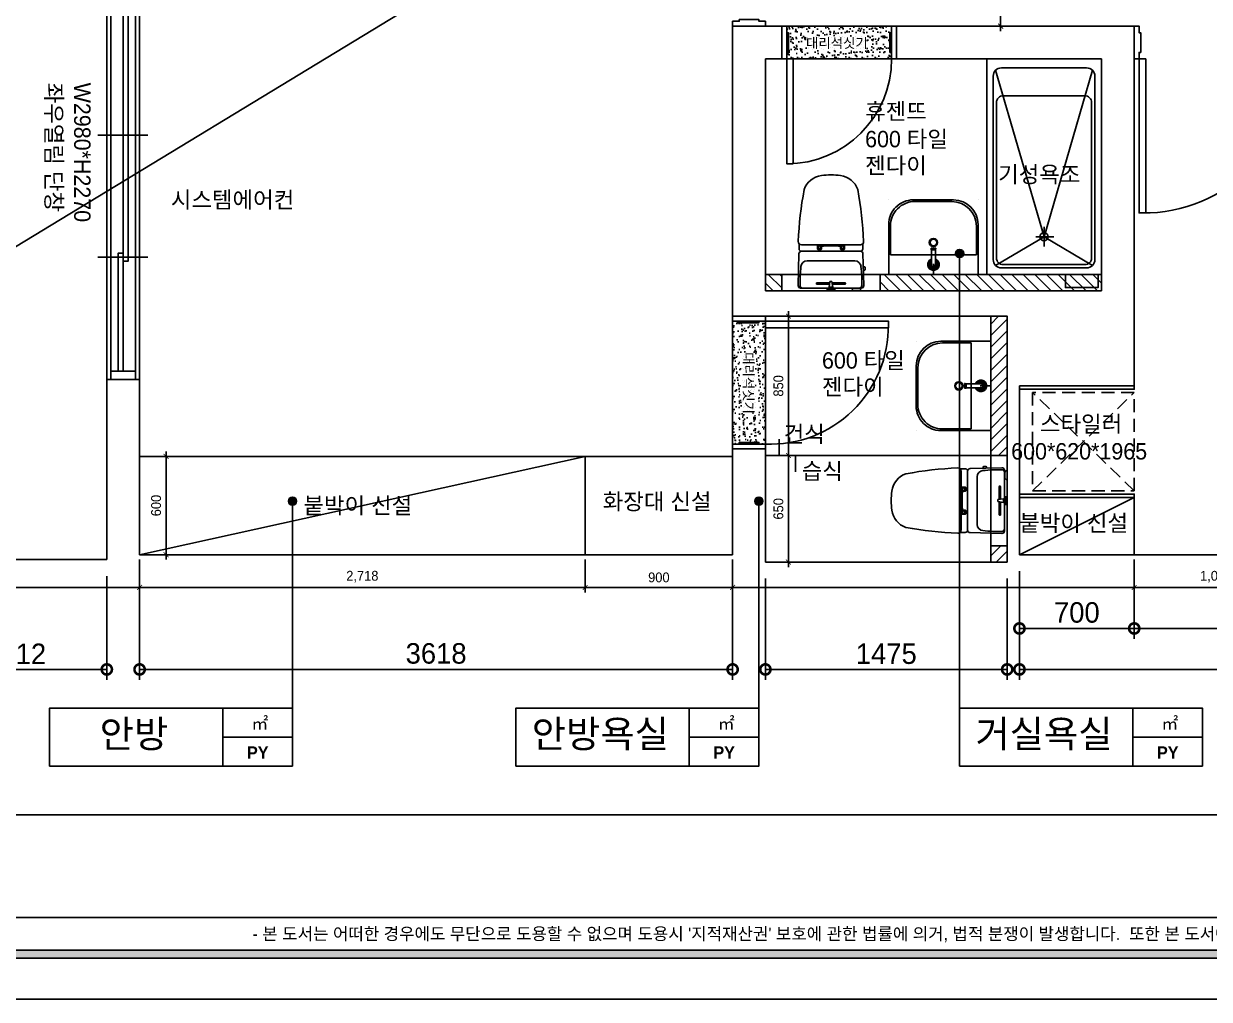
# Model space of a CAD drawing. Header units: millimetres. Extents: x 302328 to 345828, y 111587 to 154829.
# Drawn here: x 307494 to 314727, y 139479 to 145431 of the extents above; entities that cross this region are included whole.
import ezdxf
from ezdxf.enums import TextEntityAlignment as Align

# ---------------------------------------------------------------- set-up
doc = ezdxf.new("R2010")
doc.units = ezdxf.units.MM
doc.header["$LTSCALE"] = 100
doc.header["$PDMODE"] = 3
for name, pattern in [('DH-HID2', [1.2, 0.8, -0.4]), ('DOT', [6.35, 0, -6.35]), ('HIDDEN', [9.525, 6.35, -3.175])]:
    doc.linetypes.add(name, pattern=pattern)
doc.layers.get('DEFPOINTS').update_dxf_attribs({"color": 248})
for name, color, linetype in [('0-ELC TEXT', 7, 'Continuous'), ('03-TEXT', 3, 'Continuous'), ('03-WAL NEW', 3, 'Continuous'), ('06-FUR', 6, 'Continuous'), ('07-DIM', 5, 'Continuous'), ('07-DIM WAL', 5, 'Continuous'), ('C-WALL1', 2, 'Continuous'), ('C-WIN', 4, 'Continuous'), ('CO-BATH', 6, 'Continuous'), ('CO-DO-FR', 7, 'Continuous'), ('CO-DOOR', 8, 'Continuous'), ('F-SYM', 7, 'Continuous'), ('fin', 5, 'Continuous'), ('FORM(YOURNAME)-11', 1, 'Continuous'), ('FU-FURM', 251, 'DH-HID2'), ('HL', 6, 'HIDDEN')]:
    doc.layers.add(name, color=color, linetype=linetype)
doc.styles.add('HY 울릉도 L', font='')
doc.styles.add('HY울릉도L', font='Expo M.ttf')
doc.styles.add('YOURNAME', font='HY울릉도M.TTF')
doc.styles.add('넥슨고딕', font='NEXONLv1GothicBold.ttf')
doc.styles.add('코레일둥고', font='Korail_Round_Gothic_Medium.ttf')
doc.styles.get('HY 울릉도 L').set_extended_font_data('HY울릉도L')
doc.dimstyles.new('30', dxfattribs={"dimscale": 30, "dimtxt": 2, "dimasz": 1, "dimexe": 1, "dimexo": 1, "dimgap": 1, "dimtad": 1, "dimdec": 0, "dimrnd": 0.05, "dimdsep": 46, "dimlunit": 6, "dimtxsty": 'HY 울릉도 L', "dimblk": 'ARCHTICK', "dimcen": 2.5, "dimdle": 1, "dimclrd": 133, "dimclre": 133, "dimclrt": 30, "dimadec": 0, "dimazin": 0, "dimtfac": 1, "dimtdec": 0, "dimtix": 1, "dimtmove": 2, "dimatfit": 3, "dimldrblk": 'ARCHTICK', "dimfxl": 0, "dimlwd": -1, "dimlwe": -1, "dimarcsym": 0})
doc.dimstyles.new('50', dxfattribs={"dimscale": 50, "dimtxt": 2.5, "dimasz": 2.5, "dimexe": 1.25, "dimexo": 2, "dimtad": 1, "dimdec": 0, "dimtxsty": 'HY울릉도L', "dimblk": 'DOTSMALL', "dimcen": 2.5, "dimclrd": 1, "dimclre": 1, "dimclrt": 2, "dimadec": 0, "dimazin": 0, "dimtfac": 1, "dimtdec": 0, "dimtix": 1, "dimtmove": 0, "dimatfit": 3, "dimldrblk": 'DOTSMALL', "dimfxl": 0, "dimarcsym": 0})

# ---------------------------------------------------------------- blocks, each defined once
blk = doc.blocks.new('FORM-PLAN')
at = {"layer": 'FORM(YOURNAME)-11'}
h = blk.add_hatch(color=256, dxfattribs=at)
h.dxf.hatch_style = 1
h.paths.add_polyline_path([(-71444, 55115), (10556, 55115), (10556, 54915), (-71444, 54915)])
h.paths.add_polyline_path([(-71444, -2085), (10556, -2085), (10556, -2285), (-71444, -2285)])
at = {"layer": 'DEFPOINTS', "color": 158}
blk.add_line((1346, -1285), (-71444, -1285), dxfattribs=at)
for points in [[(-71444, -2285), (10556, -2285), (10556, 55115), (-71444, 55115)], [(-69444, 53115), (-64, 53115), (-64, 1215), (-69444, 1215)]]:
    blk.add_lwpolyline(points, close=True, dxfattribs=at)
at = {"layer": 'FORM(YOURNAME)-11', "color": 250}
blk.add_lwpolyline([(-72444, -3285), (11556, -3285), (11556, 56115), (-72444, 56115)], close=True, dxfattribs=at)
at = {"layer": 'FORM(YOURNAME)-11'}
blk.add_lwpolyline([(-71444, -2085), (10556, -2085), (10556, -2285), (-71444, -2285)], close=True, dxfattribs=at)
at = {"layer": 'FORM(YOURNAME)-11', "color": 1, "style": 'YOURNAME'}
blk.add_text("- 본 도서는 어떠한 경우에도 무단으로 도용할 수 없으며 도용시 '지적재산권' 보호에 관한 법률에 의거, 법적 분쟁이 발생합니다.  또한 본 도서에 관한 모든 저작권은 당사에 있습니다. -", height=300, dxfattribs=at).set_placement((-32990, -1685), align=Align.MIDDLE_CENTER)
at = {"layer": 'FORM(YOURNAME)-11', "color": 3, "style": 'YOURNAME'}
for tag, height, p in [('1', 450, (9905, 18188)), ('2', 450, (9905, 17544)), ('3', 450, (9905, 16257)), ('4', 450, (9905, 14326)), ('5', 515, (9905, 12009)), ('6', 515, (9905, 9757)), ('7', 515, (9905, 7504)), ('8', 515, (9905, 5252)), ('9', 515, (9905, 2999)), ('10', 515, (5655, 811)), ('11', 515, (9905, 747)), ('12', 515, (5655, -1441)), ('13', 515, (9905, -1441))]:
    blk.add_attdef(tag, text='', height=height, dxfattribs=at).set_placement(p, align=Align.MIDDLE_RIGHT)
blk = doc.blocks.new('*U953')
at = {"layer": 'F-SYM', "xscale": 0.2500000000000001, "yscale": 0.2500000000000001, "zscale": 0.2500000000000001}
blk.add_blockref('FORM-PLAN', (320938.8, 140299.7), dxfattribs=at)
blk = doc.blocks.new('D-003')
at = {"layer": 'CO-DO-FR'}
for points in [[(0, 200), (0, 0), (30, 0), (30, 40), (40, 40), (40, 160), (30, 160), (30, 200), (0, 200)], [(700, 200), (700, 0), (670, 0), (670, 40), (660, 40), (660, 160), (670, 160), (670, 200), (700, 200)]]:
    blk.add_lwpolyline(points, close=True, dxfattribs=at)
at = {"layer": 'CO-DOOR'}
blk.add_lwpolyline([(630, 840), (630, 200), (670, 200), (670, 840)], close=True, dxfattribs=at)
blk.add_arc((670, 200), 640, 90, 180, dxfattribs=at)
blk = doc.blocks.new('FLOORPLAN')
at = {"layer": 'C-WALL1'}
for p, q in [((333006.6, 99594.1), (333206.6, 99594.1)), ((333006.6, 97824.1), (333006.6, 99594.1)), ((333306.6, 99594.1), (333206.6, 99594.1)), ((334006.6, 99594.1), (335456.6, 99594.1)), ((334006.6, 99394.1), (334006.6, 99594.1)), ((335456.6, 97399.1), (335456.6, 99594.1)), ((333206.6, 97979.1), (333206.6, 99394.1)), ((333306.6, 99394.1), (333206.6, 99394.1)), ((334006.6, 99394.1), (335256.6, 99394.1)), ((335256.6, 97979.1), (335256.6, 99394.1)), ((333206.6, 97979.1), (335256.6, 97979.1)), ((333006.6, 97824.1), (334681.6, 97824.1)), ((334681.6, 96324.1), (334681.6, 97824.1)), ((329188.6, 96339.1), (329188.6, 97439.1)), ((329188.6, 97439.1), (329388.6, 97439.1)), ((329388.6, 96369.1), (329388.6, 97439.1)), ((334756.6, 96369.1), (334756.6, 97399.1)), ((334756.6, 97399.1), (335456.6, 97399.1)), ((333006.6, 96369.1), (333006.6, 97014.1)), ((333206.6, 96324.1), (333206.6, 97014.1)), ((329388.6, 96369.1), (333006.6, 96369.1)), ((334756.6, 96369.1), (338267.6, 96369.1)), ((328076.6, 96339.1), (329188.6, 96339.1)), ((333206.6, 96324.1), (334681.6, 96324.1)), ((327876.6, 96169.1), (339782.6, 96169.1))]:
    blk.add_line(p, q, dxfattribs=at)
at = {"layer": 'C-WIN'}
for p, q in [((329213.6, 100369.1), (329213.6, 97489.1)), ((329363.6, 100369.1), (329363.6, 97489.1)), ((329438.6, 98929.1), (329133.6, 98929.1)), ((329438.6, 98184.1), (329133.6, 98184.1)), ((329288.6, 97489.1), (329318.6, 97489.1))]:
    blk.add_line(p, q, dxfattribs=at)
for points in [[(329188.6, 97439.1), (329188.6, 100419.1), (329388.6, 100419.1), (329388.6, 97439.1)], [(329288.6, 99699.1), (329288.6, 98159.1), (329318.6, 98159.1), (329318.6, 99699.1)], [(329213.6, 97439.1), (329213.6, 97489.1), (329363.6, 97489.1), (329363.6, 97439.1)]]:
    blk.add_lwpolyline(points, close=True, dxfattribs=at)
blk.add_lwpolyline([(329258.6, 97489.1), (329258.6, 98209.1), (329288.6, 98209.1), (329288.6, 97489.1)], dxfattribs=at)
at = {"layer": 'CO-DO-FR'}
for points in [[(333006.6, 99594.1), (333206.6, 99594.1), (333206.6, 99624.1), (333166.6, 99624.1), (333166.6, 99634.1), (333046.6, 99634.1), (333046.6, 99624.1), (333006.6, 99624.1), (333006.6, 99594.1)], [(335456.6, 99394.1), (335456.6, 99594.1), (335486.6, 99594.1), (335486.6, 99554.1), (335496.6, 99554.1), (335496.6, 99434.1), (335486.6, 99434.1), (335486.6, 99394.1), (335456.6, 99394.1)], [(333206.6, 97824.1), (333006.6, 97824.1), (333006.6, 97794.1), (333046.6, 97794.1), (333046.6, 97784.1), (333166.6, 97784.1), (333166.6, 97794.1), (333206.6, 97794.1), (333206.6, 97824.1)], [(333206.6, 97014.1), (333006.6, 97014.1), (333006.6, 97044.1), (333046.6, 97044.1), (333046.6, 97054.1), (333166.6, 97054.1), (333166.6, 97044.1), (333206.6, 97044.1), (333206.6, 97014.1)]]:
    blk.add_lwpolyline(points, close=True, dxfattribs=at)
at = {"layer": 'CO-DOOR'}
for points in [[(335526.6, 98454.1), (335526.6, 99394.1), (335486.6, 99394.1), (335486.6, 98454.1)], [(333956.6, 97754.1), (333206.6, 97754.1), (333206.6, 97794.1), (333956.6, 97794.1)]]:
    blk.add_lwpolyline(points, close=True, dxfattribs=at)
for centre, radius, start, end in [((335516.6, 99364.5), 910.5, 269.3707, 1.86142), ((333236.1, 97764.1), 720.6, 267.65643, 0.79513)]:
    blk.add_arc(centre, radius, start, end, dxfattribs=at)
at = {"layer": 'CO-DOOR', "rotation": 180}
blk.add_blockref('D-003', (334006.6, 99594.1), dxfattribs=at)
blk = doc.blocks.new('A$C4B2D31F0')
at = {"layer": 'fin', "color": 4}
for p, q in [((185, 690.9), (20.4, 690.9)), ((37.2, 692.3), (24.7, 692.3)), ((37.2, 692.3), (49.7, 692.3)), ((200.9, 690.9), (365.5, 690.9)), ((47.7, 523.7), (192.9, 523.7)), ((338.2, 523.7), (192.9, 523.7)), ((12.6, 465.9), (192.9, 465.9)), ((373.3, 465.9), (192.9, 465.9)), ((192.9, 426.6), (13.7, 426.6)), ((192.9, 426.6), (372.2, 426.6))]:
    blk.add_line(p, q, dxfattribs=at)
for points in [[(20.4, 690.9), (7.9, 690.9, 0.421209), (-7.1, 675.5), (-2.4, 480.5, 0.001659)], [(365.5, 690.9), (378, 690.9, -0.421209), (392.9, 675.5), (388.3, 480.5, -0.001659)], [(12.6, 465.9, 0.371724), (-1.8, 451.2, 0.003515), (-1, 420.3, 0.320541)], [(373.3, 465.9, -0.371724), (387.7, 451.2, -0.003515), (386.9, 420.3, -0.320541)]]:
    blk.add_lwpolyline(points, format="xyb", dxfattribs=at)
for centre, radius, start, end in [((1004.3, 663.1), 1000, 179.31159, 185.94375), ((20.4, 674.9), 16, 90, 179.31159), ((24.7, 707.3), 15, 180, 270), ((49.7, 707.3), 15, 270, 0), ((365.5, 674.9), 16, 0.68841, 90), ((-618.4, 663.1), 1000, 354.05625, 0.68841), ((49.4, 563.7), 40, 185.94375, 267.51291), ((336.5, 563.7), 40, 272.48709, 354.05625), ((12.6, 480.9), 15, 181.36509, 270), ((373.3, 480.9), 15, 270, 358.63491), ((13.7, 406.6), 20, 90, 182.3333), ((2197.7, 495.6), 2205.9, 182.3333, 190.60807), ((-1811.8, 495.6), 2205.9, 349.39193, 357.6667), ((372.2, 406.6), 20, 357.6667, 90), ((148.7, 128.9), 125.5, 198.2964, 263.42408), ((237.2, 128.9), 125.5, 276.57592, 341.7036), ((192.9, 405.9), 405.9, 261.69926, 270), ((192.9, 405.9), 405.9, 270, 278.30074)]:
    blk.add_arc(centre, radius, start, end, dxfattribs=at)
at = {"layer": 'HL', "linetype": 'Continuous'}
for p, q in [((106.4, 666.3), (184.4, 666.3)), ((106.4, 659.3), (185.5, 659.3)), ((168.9, 697.3), (168.9, 707.3)), ((168.9, 697.3), (216.9, 697.3)), ((186, 692.5), (180.6, 697.3)), ((181.6, 685.5), (186, 692.5)), ((187, 651.2), (181.6, 685.5)), ((181.6, 685.5), (204.3, 685.5)), ((186, 692.5), (199.9, 692.5)), ((187, 651.2), (198.9, 651.2)), ((198.9, 651.2), (204.3, 685.5)), ((199.9, 692.5), (205.3, 697.3)), ((204.3, 685.5), (199.9, 692.5)), ((200.4, 659.3), (279.4, 659.3)), ((201.4, 666.3), (279.4, 666.3)), ((216.9, 697.3), (216.9, 707.3)), ((-12, 580.9), (-4.8, 580.9)), ((-16, 576.9), (-16, 564.8)), ((-12, 560.8), (-4.3, 560.8)), ((192.9, 433.7), (146.6, 433.7)), ((192.9, 433.7), (239.3, 433.7))]:
    blk.add_line(p, q, dxfattribs=at)
for points in [[(110.4, 426.6), (110.4, 450.8, -0.414214), (114.4, 454.8), (130.9, 454.8, -0.414214), (134.9, 450.8), (134.9, 435.2), (134.9, 426.6)], [(134.9, 435.2), (144.6, 435.2, -0.414214), (146.6, 433.2), (146.6, 426.6)], [(251, 435.2), (241.3, 435.2, 0.414214), (239.3, 433.2), (239.3, 426.6)], [(275.5, 426.6), (275.5, 450.8, 0.414214), (271.5, 454.8), (255, 454.8, 0.414214), (251, 450.8), (251, 435.2), (251, 426.6)]]:
    blk.add_lwpolyline(points, format="xyb", dxfattribs=at)
for centre in [(122.9, 440.9), (262.9, 440.9)]:
    blk.add_circle(centre, 8, dxfattribs=at)
for centre, radius, start, end in [((106.4, 662.8), 3.5, 90, 270), ((279.4, 662.8), 3.5, 270, 90), ((-12, 576.9), 4, 90, 180), ((-12, 564.8), 4, 180, 270)]:
    blk.add_arc(centre, radius, start, end, dxfattribs=at)
blk = doc.blocks.new('B-003')
blk.add_line((0, 0), (0, -65))
at = {"layer": 'CO-BATH'}
for p, q in [((272.5, 0), (-272.5, 0)), ((272.5, -305), (272.5, 0)), ((-272.5, 0), (-272.5, -305)), ((-122.5, -455), (122.5, -455))]:
    blk.add_line(p, q, dxfattribs=at)
at = {"layer": 'CO-BATH', "color": 8}
for p, q in [((-12.5, -60), (-12.5, -150.5)), ((12.5, -60), (12.5, -150.5)), ((-262.5, -120), (-262.5, -295)), ((262.5, -120), (-262.5, -120)), ((262.5, -295), (262.5, -120)), ((-14.5, -155.5), (-14.5, -160.5)), ((-14.5, -160.5), (14.5, -160.5)), ((-13.5, -150.5), (-13.5, -155.5)), ((13.5, -150.5), (13.5, -155.5)), ((14.5, -155.5), (14.5, -160.5)), ((-112.5, -445), (112.5, -445))]:
    blk.add_line(p, q, dxfattribs=at)
at = {"layer": 'CO-BATH', "color": 251}
for p, q in [((-14.5, -155.5), (14.5, -155.5)), ((-13.5, -150.5), (13.5, -150.5))]:
    blk.add_line(p, q, dxfattribs=at)
at = {"layer": 'CO-BATH', "color": 8, "linetype": 'DOT'}
blk.add_lwpolyline([(-272.5, -455), (272.5, -455), (272.5, 0), (-272.5, 0)], close=True, dxfattribs=at)
at = {"layer": 'CO-BATH', "color": 8}
blk.add_circle((0, -195), 25, dxfattribs=at)
at = {"layer": 'CO-BATH', "color": 251}
blk.add_circle((0, -195), 20, dxfattribs=at)
at = {"layer": 'CO-BATH', "color": 8}
for centre, radius, start, end in [((0, -60), 35, 290.92481, 249.07514), ((0, -60), 12.5, 359.99998, 179.99998), ((-112.5, -295), 150, 180, 270), ((112.5, -295), 150, 270, 0)]:
    blk.add_arc(centre, radius, start, end, dxfattribs=at)
at = {"layer": 'CO-BATH', "color": 251}
for radius, start, end in [(30, 294.62429, 245.37566), (25, 299.99998, 239.99998), (18, 313.98294, 226.01701)]:
    blk.add_arc((0, -60), radius, start, end, dxfattribs=at)
at = {"layer": 'CO-BATH'}
for centre, start, end in [((-122.5, -305), 180, 270), ((122.5, -305), 270, 0)]:
    blk.add_arc(centre, 150, start, end, dxfattribs=at)
blk = doc.blocks.new('_DOTSMALL')
at = {"color": 0, "linetype": 'ByBlock', "const_width": 0.5}
blk.add_lwpolyline([(-0.0625, 0, 1), (0.0625, 0, 1)], format="xyb", close=True, dxfattribs=at)
blk = doc.blocks.new('*D639')
at = {"layer": '07-DIM', "color": 1, "lineweight": -2}
for p, q in [((313569.3, 142091), (313569.3, 141428.5)), ((317080.3, 142091), (317080.3, 141428.5)), ((317080.3, 141491), (313569.3, 141491))]:
    blk.add_line(p, q, dxfattribs=at)
at = {"layer": 'DEFPOINTS', "color": 0}
for p in [(313569.3, 142191), (317080.3, 142191), (313569.3, 141491)]:
    blk.add_point(p, dxfattribs=at)
at = {"layer": '07-DIM', "color": 1, "lineweight": -2, "xscale": 125, "yscale": 125, "zscale": 125, "rotation": 180}
blk.add_blockref('_DOTSMALL', (313569.3, 141491), dxfattribs=at)
at = {"layer": '07-DIM', "color": 1, "lineweight": -2, "xscale": 125, "yscale": 125, "zscale": 125}
blk.add_blockref('_DOTSMALL', (317080.3, 141491), dxfattribs=at)
at = {"layer": '07-DIM', "color": 2, "insert": (315324.8, 141587.9), "char_height": 125, "attachment_point": 5, "style": 'HY울릉도L'}
blk.add_mtext('3511', dxfattribs=at)
blk = doc.blocks.new('*D640')
at = {"layer": '07-DIM', "color": 1, "lineweight": -2}
for p, q in [((313569.3, 142091), (313569.3, 141678.5)), ((314269.3, 142091), (314269.3, 141678.5)), ((313569.3, 141741), (314269.3, 141741))]:
    blk.add_line(p, q, dxfattribs=at)
at = {"layer": 'DEFPOINTS', "color": 0}
for p in [(313569.3, 142191), (314269.3, 142191), (314269.3, 141741)]:
    blk.add_point(p, dxfattribs=at)
at = {"layer": '07-DIM', "color": 1, "lineweight": -2, "xscale": 125, "yscale": 125, "zscale": 125, "rotation": 180}
blk.add_blockref('_DOTSMALL', (313569.3, 141741), dxfattribs=at)
at = {"layer": '07-DIM', "color": 1, "lineweight": -2, "xscale": 125, "yscale": 125, "zscale": 125}
blk.add_blockref('_DOTSMALL', (314269.3, 141741), dxfattribs=at)
at = {"layer": '07-DIM', "color": 2, "insert": (313919.3, 141837.9), "char_height": 125, "attachment_point": 5, "style": 'HY울릉도L'}
blk.add_mtext('700', dxfattribs=at)
blk = doc.blocks.new('*D641')
at = {"layer": '07-DIM', "color": 1, "lineweight": -2}
for p, q in [((314269.3, 142091), (314269.3, 141678.5)), ((317080.3, 142091), (317080.3, 141678.5)), ((314269.3, 141741), (317080.3, 141741))]:
    blk.add_line(p, q, dxfattribs=at)
at = {"layer": 'DEFPOINTS', "color": 0}
for p in [(314269.3, 142191), (317080.3, 142191), (317080.3, 141741)]:
    blk.add_point(p, dxfattribs=at)
at = {"layer": '07-DIM', "color": 1, "lineweight": -2, "xscale": 125, "yscale": 125, "zscale": 125, "rotation": 180}
blk.add_blockref('_DOTSMALL', (314269.3, 141741), dxfattribs=at)
at = {"layer": '07-DIM', "color": 1, "lineweight": -2, "xscale": 125, "yscale": 125, "zscale": 125}
blk.add_blockref('_DOTSMALL', (317080.3, 141741), dxfattribs=at)
at = {"layer": '07-DIM', "color": 2, "insert": (315674.8, 141837.9), "char_height": 125, "attachment_point": 5, "style": 'HY울릉도L'}
blk.add_mtext('2811', dxfattribs=at)
blk = doc.blocks.new('*D642')
at = {"layer": '07-DIM', "color": 1, "lineweight": -2}
for p, q in [((312019.3, 142046), (312019.3, 141428.5)), ((313494.3, 142046), (313494.3, 141428.5)), ((313494.3, 141491), (312019.3, 141491))]:
    blk.add_line(p, q, dxfattribs=at)
at = {"layer": 'DEFPOINTS', "color": 0}
for p in [(312019.3, 142146), (313494.3, 142146), (312019.3, 141491)]:
    blk.add_point(p, dxfattribs=at)
at = {"layer": '07-DIM', "color": 1, "lineweight": -2, "xscale": 125, "yscale": 125, "zscale": 125, "rotation": 180}
blk.add_blockref('_DOTSMALL', (312019.3, 141491), dxfattribs=at)
at = {"layer": '07-DIM', "color": 1, "lineweight": -2, "xscale": 125, "yscale": 125, "zscale": 125}
blk.add_blockref('_DOTSMALL', (313494.3, 141491), dxfattribs=at)
at = {"layer": '07-DIM', "color": 2, "insert": (312756.8, 141586.3), "char_height": 125, "attachment_point": 5, "style": 'HY울릉도L'}
blk.add_mtext('1475', dxfattribs=at)
blk = doc.blocks.new('*D643')
at = {"layer": '07-DIM', "color": 1, "lineweight": -2}
for p, q in [((308201.3, 142091), (308201.3, 141428.5)), ((311819.3, 142091), (311819.3, 141428.5)), ((311819.3, 141491), (308201.3, 141491))]:
    blk.add_line(p, q, dxfattribs=at)
at = {"layer": 'DEFPOINTS', "color": 0}
for p in [(308201.3, 142191), (311819.3, 142191), (308201.3, 141491)]:
    blk.add_point(p, dxfattribs=at)
at = {"layer": '07-DIM', "color": 1, "lineweight": -2, "xscale": 125, "yscale": 125, "zscale": 125, "rotation": 180}
blk.add_blockref('_DOTSMALL', (308201.3, 141491), dxfattribs=at)
at = {"layer": '07-DIM', "color": 1, "lineweight": -2, "xscale": 125, "yscale": 125, "zscale": 125}
blk.add_blockref('_DOTSMALL', (311819.3, 141491), dxfattribs=at)
at = {"layer": '07-DIM', "color": 2, "insert": (310010.3, 141588), "char_height": 125, "attachment_point": 5, "style": 'HY울릉도L'}
blk.add_mtext('3618', dxfattribs=at)
blk = doc.blocks.new('*D644')
at = {"layer": '07-DIM', "color": 1, "lineweight": -2}
for p, q in [((306889.3, 142061), (306889.3, 141428.5)), ((308001.3, 142061), (308001.3, 141428.5)), ((306889.3, 141491), (308001.3, 141491))]:
    blk.add_line(p, q, dxfattribs=at)
at = {"layer": 'DEFPOINTS', "color": 0}
for p in [(306889.3, 142161), (308001.3, 142161), (308001.3, 141491)]:
    blk.add_point(p, dxfattribs=at)
at = {"layer": '07-DIM', "color": 1, "lineweight": -2, "xscale": 125, "yscale": 125, "zscale": 125, "rotation": 180}
blk.add_blockref('_DOTSMALL', (306889.3, 141491), dxfattribs=at)
at = {"layer": '07-DIM', "color": 1, "lineweight": -2, "xscale": 125, "yscale": 125, "zscale": 125}
blk.add_blockref('_DOTSMALL', (308001.3, 141491), dxfattribs=at)
at = {"layer": '07-DIM', "color": 2, "insert": (307445.3, 141586.3), "char_height": 125, "attachment_point": 5, "style": 'HY울릉도L'}
blk.add_mtext('1112', dxfattribs=at)
blk = doc.blocks.new('_ArchTick')
at = {"color": 0, "linetype": 'ByBlock', "const_width": 0.15}
blk.add_lwpolyline([(-0.5, -0.5), (0.5, 0.5)], dxfattribs=at)
blk = doc.blocks.new('*D655')
at = {"layer": '07-DIM WAL', "color": 133}
for p, q in [((308201.3, 142161), (308201.3, 141961)), ((310919.3, 142161), (310919.3, 141961)), ((308171.3, 141991), (310949.3, 141991))]:
    blk.add_line(p, q, dxfattribs=at)
at = {"layer": 'DEFPOINTS', "color": 0}
for p in [(308201.3, 142191), (310919.3, 142191), (310919.3, 141991)]:
    blk.add_point(p, dxfattribs=at)
at = {"layer": '07-DIM WAL', "color": 133, "xscale": 30, "yscale": 30, "zscale": 30, "rotation": 180}
blk.add_blockref('_ArchTick', (308201.3, 141991), dxfattribs=at)
at = {"layer": '07-DIM WAL', "color": 133, "xscale": 30, "yscale": 30, "zscale": 30}
blk.add_blockref('_ArchTick', (310919.3, 141991), dxfattribs=at)
at = {"layer": '07-DIM WAL', "color": 30, "insert": (309560.3, 142056.9), "char_height": 60, "attachment_point": 5, "style": 'HY 울릉도 L'}
blk.add_mtext('2,718', dxfattribs=at)
blk = doc.blocks.new('*D657')
at = {"layer": '07-DIM WAL', "color": 133}
for p, q in [((310919.3, 142161), (310919.3, 141961)), ((311819.3, 142161), (311819.3, 141961)), ((311849.3, 141991), (310889.3, 141991))]:
    blk.add_line(p, q, dxfattribs=at)
at = {"layer": 'DEFPOINTS', "color": 0}
for p in [(310919.3, 142191), (311819.3, 142191), (310919.3, 141991)]:
    blk.add_point(p, dxfattribs=at)
at = {"layer": '07-DIM WAL', "color": 133, "xscale": 30, "yscale": 30, "zscale": 30, "rotation": 180}
blk.add_blockref('_ArchTick', (310919.3, 141991), dxfattribs=at)
at = {"layer": '07-DIM WAL', "color": 133, "xscale": 30, "yscale": 30, "zscale": 30}
blk.add_blockref('_ArchTick', (311819.3, 141991), dxfattribs=at)
at = {"layer": '07-DIM WAL', "color": 30, "insert": (311369.3, 142052.3), "char_height": 60, "attachment_point": 5, "style": 'HY 울릉도 L'}
blk.add_mtext('900', dxfattribs=at)
blk = doc.blocks.new('*D658')
at = {"layer": '07-DIM WAL', "color": 133}
for p, q in [((308231.3, 142791), (308393.4, 142791)), ((308363.4, 142821), (308363.4, 142161)), ((308231.3, 142191), (308393.4, 142191))]:
    blk.add_line(p, q, dxfattribs=at)
at = {"layer": 'DEFPOINTS', "color": 0}
for p in [(308201.3, 142791), (308201.3, 142191), (308363.4, 142191)]:
    blk.add_point(p, dxfattribs=at)
at = {"layer": '07-DIM WAL', "color": 133, "xscale": 30, "yscale": 30, "zscale": 30}
for p, rotation in [((308363.4, 142791), 90), ((308363.4, 142191), 270)]:
    blk.add_blockref('_ArchTick', p, dxfattribs=dict(at, rotation=rotation))
at = {"layer": '07-DIM WAL', "color": 30, "insert": (308302.1, 142491), "char_height": 60, "attachment_point": 5, "rotation": 90, "style": 'HY 울릉도 L'}
blk.add_mtext('600', dxfattribs=at)
blk = doc.blocks.new('*D674')
at = {"layer": '07-DIM WAL', "color": 133}
for p, q in [((314269.3, 142161), (314269.3, 141961)), ((315269.3, 142161), (315269.3, 141961)), ((315299.3, 141991), (314239.3, 141991))]:
    blk.add_line(p, q, dxfattribs=at)
at = {"layer": 'DEFPOINTS', "color": 0}
for p in [(314269.3, 142191), (315269.3, 142191), (314269.3, 141991)]:
    blk.add_point(p, dxfattribs=at)
at = {"layer": '07-DIM WAL', "color": 133, "xscale": 30, "yscale": 30, "zscale": 30, "rotation": 180}
blk.add_blockref('_ArchTick', (314269.3, 141991), dxfattribs=at)
at = {"layer": '07-DIM WAL', "color": 133, "xscale": 30, "yscale": 30, "zscale": 30}
blk.add_blockref('_ArchTick', (315269.3, 141991), dxfattribs=at)
at = {"layer": '07-DIM WAL', "color": 30, "insert": (314769.3, 142056.9), "char_height": 60, "attachment_point": 5, "style": 'HY 울릉도 L'}
blk.add_mtext('1,000', dxfattribs=at)
blk = doc.blocks.new('*D683')
at = {"layer": '07-DIM WAL', "color": 133}
for p, q in [((312049.3, 142796), (312190.2, 142796)), ((312160.2, 142826), (312160.2, 142116)), ((312049.3, 142146), (312190.2, 142146))]:
    blk.add_line(p, q, dxfattribs=at)
at = {"layer": 'DEFPOINTS', "color": 0}
for p in [(312019.3, 142796), (312019.3, 142146), (312160.2, 142146)]:
    blk.add_point(p, dxfattribs=at)
at = {"layer": '07-DIM WAL', "color": 133, "xscale": 30, "yscale": 30, "zscale": 30}
for p, rotation in [((312160.2, 142796), 90), ((312160.2, 142146), 270)]:
    blk.add_blockref('_ArchTick', p, dxfattribs=dict(at, rotation=rotation))
at = {"layer": '07-DIM WAL', "color": 30, "insert": (312098.9, 142471), "char_height": 60, "attachment_point": 5, "rotation": 90, "style": 'HY 울릉도 L'}
blk.add_mtext('650', dxfattribs=at)
blk = doc.blocks.new('*D684')
at = {"layer": '07-DIM WAL', "color": 133}
for p, q in [((312160.2, 142766), (312160.2, 143676)), ((312049.3, 143646), (312190.2, 143646)), ((312049.3, 142796), (312190.2, 142796))]:
    blk.add_line(p, q, dxfattribs=at)
at = {"layer": 'DEFPOINTS', "color": 0}
for p in [(312019.3, 143646), (312160.2, 143646), (312019.3, 142796)]:
    blk.add_point(p, dxfattribs=at)
at = {"layer": '07-DIM WAL', "color": 133, "xscale": 30, "yscale": 30, "zscale": 30}
for p, rotation in [((312160.2, 143646), 90), ((312160.2, 142796), 270)]:
    blk.add_blockref('_ArchTick', p, dxfattribs=dict(at, rotation=rotation))
at = {"layer": '07-DIM WAL', "color": 30, "insert": (312098.9, 143221), "char_height": 60, "attachment_point": 5, "rotation": 90, "style": 'HY 울릉도 L'}
blk.add_mtext('850', dxfattribs=at)
blk = doc.blocks.new('B-605-1')
at = {"layer": 'CO-BATH', "color": 251}
for p, q in [((-230, -350), (-1245.4, -54.6)), ((-230, -350), (-54.6, -54.6)), ((-230, -350), (-1245.4, -645.4)), ((-170, -350), (-290, -350)), ((-230, -400), (-230, -290)), ((-230, -350), (-54.6, -645.4))]:
    blk.add_line(p, q, dxfattribs=at)
at = {"layer": 'CO-BATH'}
blk.add_lwpolyline([(-1315, 0), (0, 0), (0, -700), (-1315, -700)], close=True, dxfattribs=at)
at = {"layer": 'CO-BATH', "color": 8}
blk.add_lwpolyline([(-40, -350), (-40, -610, -0.414214), (-90, -660), (-1210, -660, -0.414214), (-1260, -610), (-1260, -90, -0.414214), (-1210, -40), (-90, -40, -0.414214), (-40, -90), (-40, -350)], format="xyb", close=True, dxfattribs=at)
at = {"layer": 'CO-BATH', "color": 251}
blk.add_lwpolyline([(-60, -350), (-60, -600, -0.414214), (-100, -640), (-1050, -640, -0.414214), (-1090, -600), (-1090, -100, -0.414214), (-1050, -60), (-100, -60, -0.414214), (-60, -100)], format="xyb", close=True, dxfattribs=at)
blk.add_ellipse((-230, -350), major_axis=(-17.7, 17.7), ratio=1, dxfattribs=at)
blk = doc.blocks.new('*D820')
at = {"layer": '07-DIM WAL', "color": 133}
for p, q in [((313838.3, 146416), (313424.4, 146416)), ((313454.4, 146446), (313454.4, 145386)), ((313838.3, 145416), (313424.4, 145416))]:
    blk.add_line(p, q, dxfattribs=at)
at = {"layer": 'DEFPOINTS', "color": 0}
for p in [(313868.3, 146416), (313454.4, 145416), (313868.3, 145416)]:
    blk.add_point(p, dxfattribs=at)
at = {"layer": '07-DIM WAL', "color": 133, "xscale": 30, "yscale": 30, "zscale": 30}
for p, rotation in [((313454.4, 146416), 90), ((313454.4, 145416), 270)]:
    blk.add_blockref('_ArchTick', p, dxfattribs=dict(at, rotation=rotation))
at = {"layer": '07-DIM WAL', "color": 30, "insert": (313388.4, 145916), "char_height": 60, "attachment_point": 5, "rotation": 90, "style": 'HY 울릉도 L'}
blk.add_mtext('1,000', dxfattribs=at)

msp = doc.modelspace()

# ---------------------------------------------------------------- hatches: boundary and pattern name
at = {"layer": '0-ELC TEXT'}
h = msp.add_hatch(color=256, dxfattribs=at)
h.dxf.hatch_style = 1
edge = h.paths.add_edge_path()
edge.add_arc((313204, 144029.1), 25, 180, 540, ccw=False)
h = msp.add_hatch(color=256, dxfattribs=at)
h.dxf.hatch_style = 1
edge = h.paths.add_edge_path()
edge.add_arc((309134.1, 142517.9), 25, 180, 540, ccw=False)
h = msp.add_hatch(color=256, dxfattribs=at)
h.dxf.hatch_style = 1
edge = h.paths.add_edge_path()
edge.add_arc((311979.5, 142517.9), 25, 180, 540, ccw=False)
at = {"layer": '03-WAL NEW'}
h = msp.add_hatch(dxfattribs=at)
h.set_pattern_fill('_USER', color=8, scale=50, angle=-45, pattern_type=0)
h.set_pattern_definition([(315, (254069.69, 225839), (35.35534, 35.35534), [])])
h.paths.add_polyline_path([(312019.3, 143801), (312019.3, 143901), (312119.3, 143901), (312119.3, 143801)])
h.paths.add_polyline_path([(312719.3, 143801), (312719.3, 143901), (314069.3, 143901), (314069.3, 143801)])
h = msp.add_hatch(dxfattribs=at)
h.set_pattern_fill('_USER', color=8, scale=50, angle=45, pattern_type=0)
h.set_pattern_definition([(45, (231456.294, 84146.4), (-35.35534, 35.35534), [])])
h.paths.add_polyline_path([(313494.3, 142146), (313394.3, 142146), (313394.3, 142246), (313494.3, 142246)])
h.paths.add_polyline_path([(313494.3, 142796), (313394.3, 142796), (313394.3, 143646), (313494.3, 143646)])
at = {"layer": '06-FUR'}
h = msp.add_hatch(dxfattribs=at)
h.set_pattern_fill('AR-SAND', color=256)
h.paths.add_polyline_path([(312789.3, 145416), (312149.3, 145416), (312149.3, 145216), (312789.3, 145216)])
h = msp.add_hatch(dxfattribs=at)
h.set_pattern_fill('AR-SAND', color=256, angle=-90)
h.set_pattern_definition([(307.5, (166603.293, 455765.295), (48.9413237, 1.6000313), [0, -38.608, 0, -43.18, 0, -41.275]), (277.5, (166603.29, 455765.295), (71.68251, -44.952328), [0, -20.828, 0, -34.798, 0, -13.335]), (237.5, (166603.293, 455796.537), (0.1437185, -79.099237), [0, -12.7, 0, -45.72, 0, -59.69]), (227.5, (166603.29, 455796.54), (22.292932, -76.355645), [0, -6.35, 0, -29.972, 0, -34.29])])
h.paths.add_polyline_path([(312019.3, 142866), (312019.3, 143616), (311819.3, 143616), (311819.3, 142866)])

# ---------------------------------------------------------------- linework, layer by layer
at = {"layer": '0-ELC TEXT'}
for p, q in [((308709.4, 140901.3), (308709.4, 141255.1)), ((311554.8, 140901.3), (311554.8, 141255.1)), ((314261.2, 140901.3), (314261.2, 141255.1)), ((308709.4, 141078.2), (309134.1, 141078.2)), ((311554.8, 141078.2), (311979.5, 141078.2)), ((314261.2, 141078.2), (314685.9, 141078.2))]:
    msp.add_line(p, q, dxfattribs=at)
for points in [[(313204, 141255.1), (313204, 144029.1)], [(309134.1, 141255.1), (309134.1, 142517.9)], [(311979.5, 141255.1), (311979.5, 142517.9)]]:
    msp.add_lwpolyline(points, dxfattribs=at)
for points in [[(307652.2, 140901.3), (309134.1, 140901.3), (309134.1, 141255.1), (307652.2, 141255.1)], [(310497.6, 140901.3), (311979.5, 140901.3), (311979.5, 141255.1), (310497.6, 141255.1)], [(313204, 140901.3), (314685.9, 140901.3), (314685.9, 141255.1), (313204, 141255.1)]]:
    msp.add_lwpolyline(points, close=True, dxfattribs=at)
for centre in [(313204, 144029.1), (309134.1, 142517.9), (311979.5, 142517.9)]:
    msp.add_circle(centre, 25, dxfattribs=at)
at = {"layer": '03-WAL NEW'}
for p, q in [((312119.3, 143901), (312119.3, 143801)), ((312719.3, 143901), (312719.3, 143801)), ((313394.3, 142796), (312019.3, 142796)), ((313394.3, 142796), (313494.3, 142796)), ((313394.3, 142246), (313494.3, 142246))]:
    msp.add_line(p, q, dxfattribs=at)
for points in [[(312019.3, 143801), (312019.3, 143901), (314069.3, 143901), (314069.3, 143801), (312019.3, 143801)], [(314049.3, 143901), (314049.3, 143821), (313849.3, 143821), (313849.3, 143901)], [(313494.3, 142146), (313394.3, 142146), (313394.3, 143646), (313494.3, 143646), (313494.3, 142146)], [(312103, 142896), (312103, 142796), (312203, 142796), (312203, 142696)]]:
    msp.add_lwpolyline(points, dxfattribs=at)
at = {"layer": '06-FUR'}
for p, q in [((310919.3, 142791), (308201.3, 142191)), ((310919.3, 142791), (310919.3, 142191)), ((313569.3, 142191), (314269.3, 142541))]:
    msp.add_line(p, q, dxfattribs=at)
for points in [[(312789.3, 145416), (312149.3, 145416), (312149.3, 145216), (312789.3, 145216)], [(312019.3, 142866), (312019.3, 143616), (311819.3, 143616), (311819.3, 142866)], [(313569.3, 142191), (314269.3, 142191), (314269.3, 142541), (313569.3, 142541)]]:
    msp.add_lwpolyline(points, close=True, dxfattribs=at)
for points in [[(313569.3, 143221), (314269.3, 143221), (314269.3, 143201), (313569.3, 143201), (313569.3, 143221)], [(311819.3, 142191), (311819.3, 142791), (308201.3, 142791), (308201.3, 142191), (311819.3, 142191)], [(313569.3, 142541), (314269.3, 142541), (314269.3, 142561), (313569.3, 142561), (313569.3, 142541)]]:
    msp.add_lwpolyline(points, dxfattribs=at)
at = {"layer": '07-DIM WAL'}
msp.add_line((303577.8, 141720.2), (324327.8, 154328.5), dxfattribs=at)
at = {"layer": 'FU-FURM'}
for p, q in [((314269.3, 142581), (313649.3, 143181)), ((313649.3, 142581), (314269.3, 143181))]:
    msp.add_line(p, q, dxfattribs=at)
msp.add_lwpolyline([(314269.3, 142581), (314269.3, 143181), (313649.3, 143181), (313649.3, 142581)], close=True, dxfattribs=at)

# ---------------------------------------------------------------- block references
msp.add_blockref('FLOORPLAN', (-21187.3, 45821.9))
for p, rotation in [((312612.2, 144508.3), 180), ((312787, 142714), 270)]:
    msp.add_blockref('A$C4B2D31F0', p, dxfattribs=dict(rotation=rotation))
at = {"layer": '07-DIM WAL'}
msp.add_blockref('*U953', (0, 0), dxfattribs=at)
for p, rotation in [((313044.3, 143901), 180), ((313394.3, 143221), 270)]:
    msp.add_blockref('B-003', p, dxfattribs=dict(at, rotation=rotation))
at = {"layer": 'CO-BATH', "rotation": 270}
msp.add_blockref('B-605-1', (314069.3, 143901), dxfattribs=at)

# ---------------------------------------------------------------- texts
at = {"layer": '0-ELC TEXT', "style": '코레일둥고'}
for s, height, p in [('대리석싯기', 60, (312267, 145282.9)), ('휴젠뜨', 100, (312627.6, 144846.7)), ('600 타일', 100, (312627.6, 144676.7)), ('젠다이', 100, (312627.6, 144515.6)), ('기성욕조', 100, (313439.4, 144461.2)), ('시스템에어컨', 100, (308391.8, 144306.5)), ('600 타일', 100, (312364.5, 143326.3)), ('젠다이', 100, (312364.5, 143165.2)), ('스타일러', 100, (313694.4, 142939.4)), ('건식', 100, (312130.6, 142876.9)), ('600*620*1965', 100, (313518.8, 142771.9)), ('습식', 100, (312241.1, 142650.9)), ('화장대 신설', 100, (311026.6, 142465.7)), ('붙박이 신설', 100, (309200.8, 142441.2)), ('붙박이 신설', 100, (313567.7, 142334.2))]:
    msp.add_text(s, height=height, dxfattribs=at).set_placement(p)
for s, height, p in [('좌우열림 단창', 100, (307629, 145071.1)), ('W2980*H2270', 100, (307801.9, 145071.1)), ('대리석싯기', 60, (311886.2, 143426.4))]:
    msp.add_text(s, height=height, rotation=270, dxfattribs=at).set_placement(p)
at = {"layer": '03-TEXT'}
for s, height, style, p in [('안방', 166.67, '코레일둥고', (308166.9, 141014.3)), ('㎡', 75, '넥슨고딕', (308935.1, 141123.3)), ('안방욕실', 166.67, '코레일둥고', (311012.3, 141014.3)), ('㎡', 75, '넥슨고딕', (311780.4, 141123.3)), ('거실욕실', 166.67, '코레일둥고', (313718.7, 141014.3)), ('㎡', 75, '넥슨고딕', (314486.9, 141123.3)), ('PY', 75, '넥슨고딕', (308922.3, 140946.4)), ('PY', 75, '넥슨고딕', (311767.6, 140946.4)), ('PY', 75, '넥슨고딕', (314474.1, 140946.4))]:
    msp.add_text(s, height=height, dxfattribs=dict(at, style=style)).set_placement(p, align=Align.CENTER)

# ---------------------------------------------------------------- dimensions: what is measured, and where the dimension line sits
at = {"layer": '07-DIM'}
for base, p1, p2, picture, middle in [((308001.3, 141491), (306889.3, 142161), (308001.3, 142161), '*D644', (307445.3, 141586.3)), ((308201.3, 141491), (311819.3, 142191), (308201.3, 142191), '*D643', (310010.3, 141588)), ((312019.3, 141491), (313494.3, 142146), (312019.3, 142146), '*D642', (312756.8, 141586.3)), ((313569.3, 141491), (317080.3, 142191), (313569.3, 142191), '*D639', (315324.8, 141587.9)), ((314269.3, 141741), (313569.3, 142191), (314269.3, 142191), '*D640', (313919.3, 141837.9)), ((317080.3, 141741), (314269.3, 142191), (317080.3, 142191), '*D641', (315674.8, 141837.9))]:
    dim = msp.add_linear_dim(base=base, p1=p1, p2=p2, dimstyle='50', dxfattribs=at)
    dim.commit()
    dim.dimension.update_dxf_attribs({"geometry": picture, "text_midpoint": middle})
at = {"layer": '07-DIM WAL'}
dim = msp.add_aligned_dim(p1=(313868.3, 146416), p2=(313868.3, 145416), distance=-413.9, dimstyle='30', dxfattribs=at)
dim.commit()
dim.dimension.update_dxf_attribs({"geometry": '*D820', "text_midpoint": (313388.4, 145916)})
for base, p1, p2, picture, middle in [((312160.2, 143646), (312019.3, 142796), (312019.3, 143646), '*D684', (312098.9, 143221)), ((308363.4, 142191), (308201.3, 142791), (308201.3, 142191), '*D658', (308302.1, 142491)), ((312160.2, 142146), (312019.3, 142796), (312019.3, 142146), '*D683', (312098.9, 142471))]:
    dim = msp.add_linear_dim(base=base, p1=p1, p2=p2, angle=90, dimstyle='30', dxfattribs=at)
    dim.commit()
    dim.dimension.update_dxf_attribs({"geometry": picture, "text_midpoint": middle})
for base, p1, p2, picture, middle in [((310919.3, 141991), (308201.3, 142191), (310919.3, 142191), '*D655', (309560.3, 142056.9)), ((310919.3, 141991), (311819.3, 142191), (310919.3, 142191), '*D657', (311369.3, 142052.3)), ((314269.3, 141991), (315269.3, 142191), (314269.3, 142191), '*D674', (314769.3, 142056.9))]:
    dim = msp.add_linear_dim(base=base, p1=p1, p2=p2, dimstyle='30', dxfattribs=at)
    dim.commit()
    dim.dimension.update_dxf_attribs({"geometry": picture, "text_midpoint": middle})

doc.saveas('drawing.dxf')
